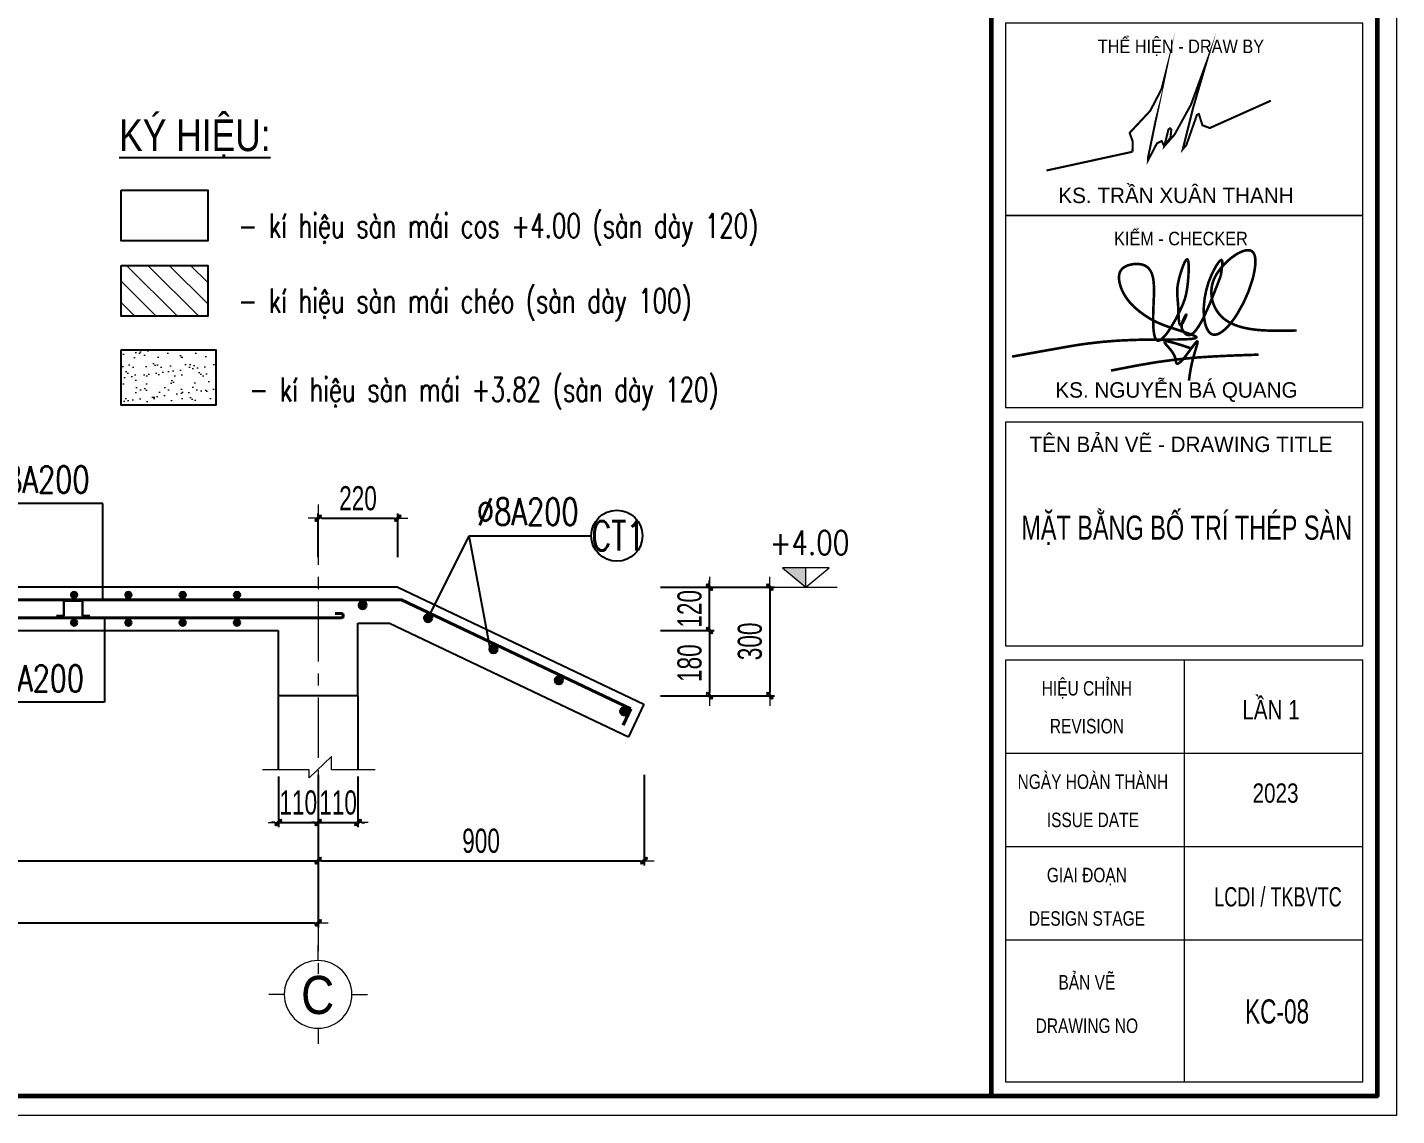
# Model space of a CAD drawing. Header units: millimetres. Extents: x -295047 to 304185, y -728047 to -308748.
# Drawn here: x 1108 to 10185, y -340682 to -333468 of the extents above; entities that cross this region are included whole.
import ezdxf
from ezdxf.enums import TextEntityAlignment as Align

# ---------------------------------------------------------------- set-up
doc = ezdxf.new("R2010")
doc.units = ezdxf.units.MM
doc.header["$MEASUREMENT"] = 0
doc.header["$PDMODE"] = 32
doc.linetypes.add('CENTERX2', pattern=[4, 2.5, -0.5, 0.5, -0.5])
doc.linetypes.add('DASHDOT', pattern=[1, 0.5, -0.25, 0, -0.25])
doc.layers.get('Defpoints').update_dxf_attribs({"color": 1})
for name, color, linetype, lineweight in [('EG Net dam1', 1, 'Continuous', 30), ('Khungten_LCDI', 7, 'Continuous', 5), ('LC Dim', 8, 'Continuous', 18), ('LC Hatch', 252, 'Continuous', 9), ('LC ISO', 153, 'Continuous', 13), ('LC Net dam 1', 30, 'Continuous', 30), ('LC Net dam2', 6, 'Continuous', 40), ('LC Net manh', 219, 'Continuous', 5), ('LC Net thay', 7, 'Continuous', 25), ('LC Net truc', 79, 'DASHDOT', 13), ('LC Text1', 3, 'Continuous', 20), ('LC Text2', 7, 'Continuous', 25)]:
    doc.layers.add(name, color=color, linetype=linetype, lineweight=lineweight)
doc.styles.add('HOATBIF', font='hoatbif.shx', dxfattribs={"width": 0.7})
doc.styles.add('Khungten', font='VHAVAN.TTF', dxfattribs={"width": 0.9, "height": 5000})
doc.styles.add('LC 1', font='VHAVANB.TTF')
doc.styles.add('LC 3', font='vnsimli.shx', dxfattribs={"width": 0.75})
doc.styles.add('T1', font='Vnsimli.shx', dxfattribs={"width": 0.8})
doc.styles.add('T2', font='VHARIAL.TTF', dxfattribs={"width": 0.8})
doc.styles.add('Title', font='VHBLACK.TTF', dxfattribs={"width": 0.8})
doc.styles.add('VNAVANTH', font='VHAVANB.TTF', dxfattribs={"width": 0.6})
doc.dimstyles.new('DIM CHUAN', dxfattribs={"dimscale": 60, "dimtxt": 2.5, "dimasz": 0.35, "dimexe": 0.5, "dimexo": 0, "dimgap": 0.8, "dimtad": 1, "dimdec": 0, "dimzin": 0, "dimdsep": 46, "dimtxsty": 'HOATBIF', "dimblk1": 'DOT', "dimblk2": 'DOT', "dimsah": 1, "dimcen": -1, "dimdle": 1, "dimclrd": 256, "dimclre": 256, "dimclrt": 4, "dimadec": 3, "dimazin": 2, "dimtfac": 0.333333, "dimtdec": 0, "dimtix": 1, "dimtmove": 2, "dimatfit": 3, "dimldrblk": 'DOT', "dimfxl": 1, "dimtvp": 0.833333, "dimtolj": 1, "dimtzin": 0, "dimarcsym": 0})
doc.dimstyles.new('dÝman', dxfattribs={"dimscale": 30, "dimtxt": 2.5, "dimasz": 0.35, "dimexe": 0.5, "dimexo": 0, "dimgap": 0.8, "dimtad": 1, "dimdec": 0, "dimzin": 0, "dimdsep": 46, "dimtxsty": 'HOATBIF', "dimblk1": 'DOT', "dimblk2": 'DOT', "dimsah": 1, "dimcen": -1, "dimdle": 1, "dimclrd": 256, "dimclre": 256, "dimclrt": 4, "dimadec": 3, "dimazin": 2, "dimtfac": 0.333333, "dimtdec": 0, "dimtix": 1, "dimtmove": 2, "dimatfit": 3, "dimldrblk": 'DOT', "dimfxl": 1, "dimtvp": 0.833333, "dimtolj": 1, "dimtzin": 0, "dimarcsym": 0})

# ---------------------------------------------------------------- blocks, each defined once
blk = doc.blocks.new('NGUYEN BA QUANG')
at = {"layer": 'LC ISO', "const_width": 54}
for points in [[(-3416, -557, -0.001023), (-2231, -345, -0.008385), (-1869, -289, -0.026114), (-905, -212, -0.007166), (-491, -205, 0.001773), (-49, -203, 0.009736), (200, -197, 0.025773), (331, -186, 0.054465), (383, -173, 0.09183), (397, -166, 0.386262), (399, -152, 0.129793), (379, -135, 0.036801), (321, -108, 0.016128), (184, -59, -0.006736), (-183, 62, -0.023924), (-416, 154, -0.046785), (-684, 310, -0.041509), (-918, 503, -0.092678), (-1136, 813, -0.077778), (-1199, 1035, -0.070106), (-1196, 1141, -0.201572), (-1106, 1286, -0.091887), (-982, 1343, -0.118851), (-732, 1351, -0.227561), (-543, 1208, -0.055716), (-508, 1121, -0.035741), (-487, 1019, -0.022757), (-478, 904, -0.018678), (-477, 714, 0.005361), (-493, 294, 0.022501), (-487, 25, 0.024956), (-474, -85, 0.051878), (-451, -169, 0.084004), (-427, -209, 0.302699), (-372, -224, 0.091028), (-331, -204, 0.045769), (-285, -164, 0.031407), (-218, -87, 0.026473), (-114, 66, 0.038878), (124, 530, 0.063388), (207, 831, 0.030377), (243, 1236, 0.019395), (241, 1350, 0.050857), (231, 1429, 0.089259), (221, 1451, 0.446193), (202, 1454, 0.08967), (185, 1438, 0.048315), (156, 1388, 0.024568), (114, 1288, 0.037087), (24, 971, 0.06811), (7, 722, 0.007404), (19, 571, -0.009821), (27, 442, 0.013775), (38, 214, 0.023991), (46, 154, 0.068642), (58, 113, 0.168495), (71, 99, 0.190472), (82, 99, 0.135753), (102, 116, 0.042547), (133, 165, 0.037247), (185, 280, 0.083462), (192, 310, 0.752396), (189, 311, 0.077103), (170, 286, 0.067778), (106, 135, 0.079642), (97, 52, 0.07615), (107, 12, 0.090818), (168, -77, 0.162992), (233, -111, 0.134535), (287, -101, 0.046135), (315, -85, 0.0589), (372, -33, 0.033446), (431, 44, 0.020493), (492, 142, 0.018931), (584, 325, 0.012315), (712, 617, 0.006262), (906, 1114)], [(906, 1114, 0.006821), (929, 1272, 0.011774), (937, 1340, 0.026266), (938, 1394, 0.052103), (935, 1423, 0.076783), (930, 1436, 0.163971), (923, 1442, 0.170042), (914, 1442, 0.080479), (902, 1436, 0.05585), (881, 1417, 0.031056), (847, 1375, 0.025203), (791, 1286, 0.116129), (556, 476, 0.061974), (575, 166, 0.045365), (610, 47, 0.070676), (660, -41, 0.091415), (710, -86, 0.146905), (783, -104, 0.068448), (833, -95, 0.049636), (885, -72, 0.053986), (978, -6, 0.029209), (1056, 69, 0.021304), (1134, 162, 0.025491), (1250, 329, 0.068873), (1561, 1027, 0.01773), (1596, 1171, 0.037697), (1624, 1368, 0.029037), (1623, 1453, 0.04288), (1613, 1525, 0.066726), (1590, 1583, 0.100495), (1556, 1623, 0.111871), (1508, 1644, 0.054631), (1469, 1647, 0.041179), (1426, 1643, 0.04561), (1355, 1623, 0.04967), (1225, 1558, 0.109429), (829, 1164, 0.05047), (753, 1012, 0.368126), (1079, 156, 0.040655), (1223, 90, 0.031441), (1383, 42, 0.023503), (1557, 9, 0.017084), (1742, -10, 0.011936), (1936, -19, 0.009133), (2206, -21, 0.002915), (2480, -16)], [(274, -380, 0.002584), (99, -322, 0.004829), (-9, -289, 0.009549), (-104, -262, 0.02019), (-180, -245, 0.020391), (-210, -242, 0.037792), (-233, -241, 0.083891), (-249, -244, 0.129866), (-256, -250, 0.170647), (-258, -257, 0.074142), (-257, -264, 0.04333), (-253, -271, 0.038982), (-240, -290, 0.018381), (-209, -327, -0.006145), (-155, -388, -0.017161), (-112, -442, -0.029179), (-72, -502, -0.056277), (-39, -577, -0.025416), (-31, -610, -0.003247), (-24, -652, 0.033316), (-18, -677, 0.055631), (-12, -689, 0.087521), (-5, -698, 0.15828), (8, -703, 0.07777), (18, -702, 0.051495), (30, -698, 0.04838), (50, -685, 0.02792), (72, -667, 0.021215), (104, -635, 0.012757), (138, -596, 0.011354), (192, -528, 0.005945), (265, -430, -0.007904), (360, -301, -0.011483), (384, -270, -0.027823), (404, -249, -0.066961), (415, -240, -0.123545), (420, -238, -0.248584), (424, -240, -0.12084), (426, -246, -0.064597), (426, -260, -0.027008), (421, -289, -0.011306), (411, -326, -0.007085), (384, -419, 0.007773), (340, -569, 0.03162), (266, -923, 0.004795), (248, -1055)], [(-1368, -847, -0.004051), (-800, -737, -0.026384), (342, -582, -0.006339), (726, -556, -0.004215), (1111, -537, -0.002629), (1689, -517)]]:
    blk.add_lwpolyline(points, format="xyb", dxfattribs=at)
blk = doc.blocks.new('lcdi fix')
at = {"layer": 'Defpoints', "lineweight": 0}
blk.add_lwpolyline([(-1200, -14850), (-1200, 14850), (40800, 14850), (40800, -14850)], close=True, dxfattribs=at)
at = {"layer": 'Khungten_LCDI', "color": 5, "lineweight": 60}
blk.add_line((36600, 14650), (36600, -14650), dxfattribs=at)
at = {"layer": 'Khungten_LCDI', "color": 5, "lineweight": 25}
blk.add_line((40600, -14650), (40600, 14650), dxfattribs=at)
at = {"layer": 'Khungten_LCDI', "color": 9, "lineweight": 15}
for p, q in [((38600, -10133), (38600, -14500)), ((40450, -11100), (36750, -11100)), ((40450, -12067), (36750, -12067)), ((40450, -13033), (36750, -13033))]:
    blk.add_line(p, q, dxfattribs=at)
at = {"layer": 'Khungten_LCDI', "color": 5, "lineweight": 60}
blk.add_lwpolyline([(0, -14650), (0, 14650), (40600, 14650), (40600, -14650)], close=True, dxfattribs=at)
at = {"layer": 'Khungten_LCDI', "color": 9, "lineweight": 15}
for points in [[(36750, -5526), (40450, -5526), (40450, -3535), (36750, -3535)], [(36750, -7517), (40450, -7517), (40450, -5526), (36750, -5526)], [(36750, -9983), (40450, -9983), (40450, -7667), (36750, -7667)], [(36750, -14500), (40450, -14500), (40450, -10133), (36750, -10133)]]:
    blk.add_lwpolyline(points, close=True, dxfattribs=at)
at = {"layer": 'LC ISO', "const_width": 21.6}
for points in [[(38064, -4867), (38067, -4763), (38035, -4671), (38248, -4443), (38365, -4218), (38400, -4081), (38227, -4919), (38225, -4955), (38266, -4879), (38317, -4781), (38366, -4756), (38394, -4809), (38457, -4721), (38467, -4638), (38453, -4623), (38436, -4638), (38394, -4809), (38500, -4689), (38670, -4379), (38829, -3945), (38691, -4416), (38590, -4821), (38585, -4841), (38622, -4798), (38732, -4484), (38752, -4477), (38789, -4593), (38865, -4621), (39497, -4338)], [(37174, -5061), (38064, -4867)]]:
    blk.add_lwpolyline(points, dxfattribs=at)
at = {"layer": 'LC Net dam 1', "xscale": 0.5000006712537298, "yscale": 0.5000006712537298, "zscale": 0.5000006712537298}
blk.add_blockref('NGUYEN BA QUANG', (38525, -6710), dxfattribs=at)
at = {"color": 7}
for s, height, style, width, p in [('thÓ hiÖn - draw by', 140, 'Khungten', 0.9, (38566, -3845)), ('kiÓm - checker', 140, 'Khungten', 0.9, (38566, -5836)), ('hiÖu chØnh', 150, 'Khungten', 0.8, (37592, -10499)), ('revision', 150, 'Khungten', 0.8, (37592, -10891)), ('ngµy hoµn thµnh', 150, 'Khungten', 0.8, (37654, -11466)), ('issue date', 150, 'Khungten', 0.8, (37654, -11862)), ('giai ®o¹n', 150, 'Khungten', 0.8, (37592, -12433)), ('lcdi / tkbvtc', 200, 'Title', 0.7, (39571, -12684)), ('design stage', 150, 'Khungten', 0.8, (37592, -12883)), ('b¶n vÏ', 150, 'Khungten', 0.8, (37592, -13544)), ('drawing nO', 150, 'Khungten', 0.8, (37592, -13994))]:
    blk.add_text(s, height=height, dxfattribs=dict(at, style=style, width=width)).set_placement(p, align=Align.CENTER)
for s, style, p in [('Ks. trÇn xu©n thanh', 'VNAVANTH', (38515, -5399)), ('ks. nguyÔn b¸ quang', 'VNAVANTH', (38520, -7414)), ('tªn b¶n vÏ - drawing title', 'Khungten', (38566, -7977))]:
    blk.add_text(s, height=160, dxfattribs=dict(at, style=style)).set_placement(p, align=Align.CENTER)
at = {"color": 7, "style": 'Khungten', "width": 0.8}
for tag, p in [('REVISION', (39499, -10746)), ('NGAYHT', (39546, -11609))]:
    blk.add_attdef(tag, text='', height=200, dxfattribs=at).set_placement(p, align=Align.CENTER)
at = {"layer": 'LC Text1', "style": 'Title', "width": 1.485915}
for tag, p, p2 in [('TENBANVE1', (36913, -8886), (40339, -8886)), ('TENBANVE2', (36913, -9562), (40339, -9562))]:
    blk.add_attdef(tag, text='', height=250, dxfattribs=at).set_placement(p, p2, align=Align.FIT)
at = {"layer": 'LC Text1', "style": 'Title', "width": 0.7}
blk.add_attdef('SOBANVE', text='', height=250, dxfattribs=at).set_placement((39562, -13896), align=Align.CENTER)
blk = doc.blocks.new('DOT')
at = {"layer": 'LC Dim'}
blk.add_line((-3, 0), (3, 0), dxfattribs=at)
at = {"layer": 'LC Dim', "color": 4}
blk.add_line((-1, -1), (1, 1), dxfattribs=at)
blk.add_lwpolyline([(0.5, 1), (-1, -0.5), (-0.5, -1), (1, 0.5)], close=True, dxfattribs=at)
blk = doc.blocks.new('*D916')
at = {"layer": 'Defpoints', "color": 0, "ltscale": 2, "transparency": 16777216}
for p in [(-9304, -344484), (4815, -344484), (4815, -345065)]:
    blk.add_point(p, dxfattribs=at)
at = {"layer": 'LC Dim', "lineweight": -2, "ltscale": 2, "transparency": 16777216}
for p, q in [((-9304, -344484), (-9304, -345105)), ((4815, -344484), (4815, -345105)), ((-9276, -345065), (4787, -345065))]:
    blk.add_line(p, q, dxfattribs=at)
at = {"layer": 'LC Dim', "lineweight": -2, "ltscale": 2, "transparency": 16777216, "xscale": 28, "yscale": 28, "zscale": 28, "rotation": 180}
blk.add_blockref('DOT', (-9304, -345065), dxfattribs=at)
at = {"layer": 'LC Dim', "lineweight": -2, "ltscale": 2, "transparency": 16777216, "xscale": 28, "yscale": 28, "zscale": 28}
blk.add_blockref('DOT', (4815, -345065), dxfattribs=at)
at = {"layer": 'LC Dim', "color": 4, "ltscale": 2, "transparency": 16777216, "insert": (-2245, -344901), "char_height": 200, "attachment_point": 5, "style": 'HOATBIF'}
blk.add_mtext('\\A1;6000', dxfattribs=at)
blk = doc.blocks.new('_Dot')
at = {"color": 0, "linetype": 'ByBlock', "lineweight": -2}
blk.add_line((-0.5, 0), (-1, 0), dxfattribs=at)
at = {"color": 0, "linetype": 'ByBlock', "const_width": 0.5}
blk.add_lwpolyline([(-0.25, 0, 1), (0.25, 0, 1)], format="xyb", close=True, dxfattribs=at)
blk = doc.blocks.new('*D917')
at = {"layer": 'Defpoints', "color": 0, "ltscale": 2, "transparency": 16777216}
for p in [(-13804, -344484), (4815, -344484), (4815, -345579)]:
    blk.add_point(p, dxfattribs=at)
at = {"layer": 'LC Dim', "lineweight": -2, "ltscale": 2, "transparency": 16777216}
for p, q in [((-13804, -344484), (-13804, -345619)), ((4815, -344484), (4815, -345619)), ((-13776, -345579), (4787, -345579))]:
    blk.add_line(p, q, dxfattribs=at)
at = {"layer": 'LC Dim', "lineweight": -2, "ltscale": 2, "transparency": 16777216, "xscale": 28, "yscale": 28, "zscale": 28, "rotation": 180}
blk.add_blockref('DOT', (-13804, -345579), dxfattribs=at)
at = {"layer": 'LC Dim', "lineweight": -2, "ltscale": 2, "transparency": 16777216, "xscale": 28, "yscale": 28, "zscale": 28}
blk.add_blockref('DOT', (4815, -345579), dxfattribs=at)
at = {"layer": 'LC Dim', "color": 4, "ltscale": 2, "transparency": 16777216, "insert": (-4495, -345415), "char_height": 200, "width": 1042.23, "attachment_point": 5, "style": 'HOATBIF'}
blk.add_mtext('\\A1;7500', dxfattribs=at)
blk = doc.blocks.new('thep tron 2')
at = {"layer": 'LC Net dam2'}
for p, q in [((-0.5, 0.5), (0.5, 0.5)), ((0.35, 0.85), (-0.35, 0.15)), ((-0.35, 0.85), (0.35, 0.15)), ((0, 1), (0, 0))]:
    blk.add_line(p, q, dxfattribs=at)
blk.add_circle((0, 0.5), 0.5, dxfattribs=at)
blk = doc.blocks.new('*U941')
at = {"layer": 'LC Net dam2', "xscale": 44.99999883287877, "yscale": 44.99999883287877, "zscale": 44.99999883287877}
blk.add_blockref('thep tron 2', (0, -22), dxfattribs=at)
blk = doc.blocks.new('*U942')
at = {"layer": 'LC Dim', "color": 0, "linetype": 'ByBlock', "lineweight": -2}
for p in [(11700, 0), (12150, 0), (12600, 0), (13050, 0)]:
    blk.add_blockref('*U941', p, dxfattribs=at)
blk = doc.blocks.new('*U943')
at = {"layer": 'LC Net dam2', "xscale": 44.99999883287877, "yscale": 44.99999883287877, "zscale": 44.99999883287877}
blk.add_blockref('thep tron 2', (0, -22), dxfattribs=at)
blk = doc.blocks.new('*U944')
at = {"layer": 'LC Dim', "color": 0, "linetype": 'ByBlock', "lineweight": -2}
for p in [(11700, 0), (12150, 0), (12600, 0), (13050, 0)]:
    blk.add_blockref('*U943', p, dxfattribs=at)
blk = doc.blocks.new('Caodo1')
at = {"layer": 'LC Text1'}
blk.add_hatch(color=256, dxfattribs=at).paths.add_polyline_path([(0, 200), (0, 0), (243, 200)])
for p, q in [((0, 0), (0, 200)), ((324, 0), (-324, 0))]:
    blk.add_line(p, q, dxfattribs=at)
blk.add_lwpolyline([(-243, 200), (243, 200), (0, 0), (0, 0)], close=True, dxfattribs=at)
at = {"layer": 'LC Text1', "style": 'T1', "width": 0.8}
blk.add_attdef('%%P0,00', text='', height=250, dxfattribs=at).set_placement((-39, 460), align=Align.MIDDLE_CENTER)
blk = doc.blocks.new('*D900')
at = {"layer": 'Defpoints', "color": 0, "ltscale": 2, "transparency": 16777216}
for p in [(7652, -342798), (8057, -342798), (7652, -343158)]:
    blk.add_point(p, dxfattribs=at)
at = {"layer": 'LC Dim', "lineweight": -2, "ltscale": 2, "transparency": 16777216}
for p, q in [((8057, -342770), (8057, -342742)), ((7652, -342798), (8097, -342798)), ((8057, -343158), (8057, -342798)), ((7652, -343158), (8097, -343158)), ((8057, -343186), (8057, -343214))]:
    blk.add_line(p, q, dxfattribs=at)
at = {"layer": 'LC Dim', "lineweight": -2, "ltscale": 2, "transparency": 16777216, "xscale": 28, "yscale": 28, "zscale": 28}
for p, rotation in [((8057, -342798), 270), ((8057, -343158), 90)]:
    blk.add_blockref('DOT', p, dxfattribs=dict(at, rotation=rotation))
at = {"layer": 'LC Dim', "color": 4, "ltscale": 2, "transparency": 16777216, "insert": (7893, -342978), "char_height": 200, "attachment_point": 5, "rotation": 90, "style": 'HOATBIF'}
blk.add_mtext('\\A1;120', dxfattribs=at)
blk = doc.blocks.new('*D901')
at = {"layer": 'Defpoints', "color": 0, "ltscale": 2, "transparency": 16777216}
for p in [(7652, -343158), (7652, -343698), (8057, -343698)]:
    blk.add_point(p, dxfattribs=at)
at = {"layer": 'LC Dim', "lineweight": -2, "ltscale": 2, "transparency": 16777216}
for p, q in [((7652, -343158), (8097, -343158)), ((8057, -343186), (8057, -343670)), ((7652, -343698), (8097, -343698))]:
    blk.add_line(p, q, dxfattribs=at)
at = {"layer": 'LC Dim', "lineweight": -2, "ltscale": 2, "transparency": 16777216, "xscale": 28, "yscale": 28, "zscale": 28}
for p, rotation in [((8057, -343158), 90), ((8057, -343698), 270)]:
    blk.add_blockref('DOT', p, dxfattribs=dict(at, rotation=rotation))
at = {"layer": 'LC Dim', "color": 4, "ltscale": 2, "transparency": 16777216, "insert": (7893, -343428), "char_height": 200, "attachment_point": 5, "rotation": 90, "style": 'HOATBIF'}
blk.add_mtext('\\A1;180', dxfattribs=at)
blk = doc.blocks.new('*D902')
at = {"layer": 'Defpoints', "color": 0, "ltscale": 2, "transparency": 16777216}
for p in [(7652, -342798), (7652, -343698), (8557, -343698)]:
    blk.add_point(p, dxfattribs=at)
at = {"layer": 'LC Dim', "lineweight": -2, "ltscale": 2, "transparency": 16777216}
for p, q in [((7652, -342798), (8597, -342798)), ((8557, -342826), (8557, -343670)), ((7652, -343698), (8597, -343698))]:
    blk.add_line(p, q, dxfattribs=at)
at = {"layer": 'LC Dim', "lineweight": -2, "ltscale": 2, "transparency": 16777216, "xscale": 28, "yscale": 28, "zscale": 28}
for p, rotation in [((8557, -342798), 90), ((8557, -343698), 270)]:
    blk.add_blockref('DOT', p, dxfattribs=dict(at, rotation=rotation))
at = {"layer": 'LC Dim', "color": 4, "ltscale": 2, "transparency": 16777216, "insert": (8393, -343248), "char_height": 200, "attachment_point": 5, "rotation": 90, "style": 'HOATBIF'}
blk.add_mtext('\\A1;300', dxfattribs=at)
blk = doc.blocks.new('TTRUC')
at = {"layer": 'LC ISO'}
for p, q in [((0, 6.95), (0, 10.13)), ((-6.95, 0), (-10.13, 0)), ((6.95, 0), (10.13, 0)), ((0, -6.95), (0, -10.13))]:
    blk.add_line(p, q, dxfattribs=at)
at = {"layer": 'LC Net manh'}
blk.add_circle((0, 0), 6.95, dxfattribs=at)
blk = doc.blocks.new('*U524')
at = {"layer": 'LC Net dam2', "xscale": 60.05050504978881, "yscale": 60.05050504978881, "zscale": 60.05050504978881}
blk.add_blockref('thep tron 2', (0, -30), dxfattribs=at)
blk = doc.blocks.new('*D903')
at = {"layer": 'Defpoints', "color": 0, "ltscale": 2, "transparency": 16777216}
for p in [(4815, -344354), (7515, -344354), (7515, -345065)]:
    blk.add_point(p, dxfattribs=at)
at = {"layer": 'LC Dim', "lineweight": -2, "ltscale": 2, "transparency": 16777216}
for p, q in [((4815, -344354), (4815, -345105)), ((7515, -344354), (7515, -345105)), ((4843, -345065), (7487, -345065))]:
    blk.add_line(p, q, dxfattribs=at)
at = {"layer": 'LC Dim', "lineweight": -2, "ltscale": 2, "transparency": 16777216, "xscale": 28, "yscale": 28, "zscale": 28, "rotation": 180}
blk.add_blockref('DOT', (4815, -345065), dxfattribs=at)
at = {"layer": 'LC Dim', "lineweight": -2, "ltscale": 2, "transparency": 16777216, "xscale": 28, "yscale": 28, "zscale": 28}
blk.add_blockref('DOT', (7515, -345065), dxfattribs=at)
at = {"layer": 'LC Dim', "color": 4, "ltscale": 2, "transparency": 16777216, "insert": (6165, -344901), "char_height": 200, "attachment_point": 5, "style": 'HOATBIF'}
blk.add_mtext('\\A1;900', dxfattribs=at)
blk = doc.blocks.new('*D907')
at = {"layer": 'Defpoints', "color": 0, "ltscale": 2, "transparency": 16777216}
for p in [(5475, -342227), (4815, -342550), (5475, -342550)]:
    blk.add_point(p, dxfattribs=at)
at = {"layer": 'LC Dim', "lineweight": -2, "ltscale": 2, "transparency": 16777216}
for p, q in [((4815, -342550), (4815, -342187)), ((4843, -342227), (5447, -342227)), ((5475, -342550), (5475, -342187))]:
    blk.add_line(p, q, dxfattribs=at)
at = {"layer": 'LC Dim', "lineweight": -2, "ltscale": 2, "transparency": 16777216, "xscale": 28, "yscale": 28, "zscale": 28, "rotation": 180}
blk.add_blockref('DOT', (4815, -342227), dxfattribs=at)
at = {"layer": 'LC Dim', "lineweight": -2, "ltscale": 2, "transparency": 16777216, "xscale": 28, "yscale": 28, "zscale": 28}
blk.add_blockref('DOT', (5475, -342227), dxfattribs=at)
at = {"layer": 'LC Dim', "color": 4, "ltscale": 2, "transparency": 16777216, "insert": (5145, -342063), "char_height": 200, "attachment_point": 5, "style": 'HOATBIF'}
blk.add_mtext('\\A1;220', dxfattribs=at)
blk = doc.blocks.new('*D913')
at = {"layer": 'Defpoints', "color": 0, "ltscale": 2, "transparency": 16777216}
for p in [(4485, -344367), (4815, -344367), (4815, -344748)]:
    blk.add_point(p, dxfattribs=at)
at = {"layer": 'LC Dim', "lineweight": -2, "ltscale": 2, "transparency": 16777216}
for p, q in [((4485, -344367), (4485, -344788)), ((4815, -344367), (4815, -344788)), ((4457, -344748), (4429, -344748)), ((4485, -344748), (4815, -344748)), ((4843, -344748), (4871, -344748))]:
    blk.add_line(p, q, dxfattribs=at)
at = {"layer": 'LC Dim', "lineweight": -2, "ltscale": 2, "transparency": 16777216, "xscale": 28, "yscale": 28, "zscale": 28}
blk.add_blockref('DOT', (4485, -344748), dxfattribs=at)
at = {"layer": 'LC Dim', "lineweight": -2, "ltscale": 2, "transparency": 16777216, "xscale": 28, "yscale": 28, "zscale": 28, "rotation": 180}
blk.add_blockref('DOT', (4815, -344748), dxfattribs=at)
at = {"layer": 'LC Dim', "color": 4, "ltscale": 2, "transparency": 16777216, "insert": (4650, -344584), "char_height": 200, "attachment_point": 5, "style": 'HOATBIF'}
blk.add_mtext('\\A1;110', dxfattribs=at)
blk = doc.blocks.new('*D914')
at = {"layer": 'Defpoints', "color": 0, "ltscale": 2, "transparency": 16777216}
for p in [(4815, -344367), (5145, -344367), (5145, -344748)]:
    blk.add_point(p, dxfattribs=at)
at = {"layer": 'LC Dim', "lineweight": -2, "ltscale": 2, "transparency": 16777216}
for p, q in [((4815, -344367), (4815, -344788)), ((5145, -344367), (5145, -344788)), ((4787, -344748), (4759, -344748)), ((4815, -344748), (5145, -344748)), ((5173, -344748), (5201, -344748))]:
    blk.add_line(p, q, dxfattribs=at)
at = {"layer": 'LC Dim', "lineweight": -2, "ltscale": 2, "transparency": 16777216, "xscale": 28, "yscale": 28, "zscale": 28}
blk.add_blockref('DOT', (4815, -344748), dxfattribs=at)
at = {"layer": 'LC Dim', "lineweight": -2, "ltscale": 2, "transparency": 16777216, "xscale": 28, "yscale": 28, "zscale": 28, "rotation": 180}
blk.add_blockref('DOT', (5145, -344748), dxfattribs=at)
at = {"layer": 'LC Dim', "color": 4, "ltscale": 2, "transparency": 16777216, "insert": (4980, -344584), "char_height": 200, "attachment_point": 5, "style": 'HOATBIF'}
blk.add_mtext('\\A1;110', dxfattribs=at)
blk = doc.blocks.new('SVZ')
at = {"layer": 'EG Net dam1', "ltscale": 500}
blk.add_lwpolyline([(16915.4, 1275.8), (16976, 1275.8), (16976, 1401), (17131.1, 1401), (17131.1, 1275.8), (17191.8, 1275.8)], dxfattribs=at)
at = {"layer": 'LC Net dam2', "ltscale": 2}
for p, q in [((19274.8, 1259), (12963.3, 1259)), ((19274.8, 1294.3), (19224.5, 1294.3))]:
    blk.add_line(p, q, dxfattribs=at)
at = {"layer": 'LC Net dam2'}
blk.add_line((21676.1, 504.8), (21611.9, 369.8), dxfattribs=at)
at = {"layer": 'LC Net dam2', "ltscale": 2}
blk.add_lwpolyline([(21676.1, 504.8), (19773.7, 1409), (12878.8, 1409)], dxfattribs=at)
blk.add_arc((19274.8, 1276.7), 17.6, 270, 90, dxfattribs=at)
at = {"layer": 'LC Net manh', "ltscale": 2}
blk.add_lwpolyline([(19557.5, 0), (19194.5, 0), (19194.5, 109.5), (19008.5, -66), (19008.5, 0), (18623, 0)], dxfattribs=at)
at = {"layer": 'LC Net thay', "ltscale": 2}
for p, q in [((18753.5, 1514), (12963.3, 1514)), ((19743.5, 1514), (18753.5, 1514)), ((12963.3, 1154), (18753.5, 1154)), ((18753.5, 1154), (18753.5, 614)), ((19413.5, 614), (19413.5, 1214)), ((19413.5, 614), (18753.5, 614)), ((18753.5, 614), (18753.5, 0)), ((19413.5, 614), (19413.5, 0))]:
    blk.add_line(p, q, dxfattribs=at)
at = {"layer": 'LC Net thay'}
for p, q in [((19743.5, 1514), (21783.5, 544.3)), ((19413.5, 1214), (19675.9, 1214)), ((19675.9, 1214), (21654.8, 273.4)), ((21783.5, 544.3), (21654.8, 273.4))]:
    blk.add_line(p, q, dxfattribs=at)
at = {"layer": 'LC Net truc', "linetype": 'CENTERX2', "ltscale": 200}
blk.add_line((19083.5, 2197.6), (19083.5, -1689.8), dxfattribs=at)
at = {"layer": 'LC Text2', "ltscale": 100}
blk.add_circle((21559.2, 1939.2), 211.9, dxfattribs=at)
at = {"layer": 'LC Dim', "xscale": -1, "rotation": 180}
blk.add_blockref('*U944', (5361.5, 1449.5), dxfattribs=at)
at = {"layer": 'LC Dim', "extrusion": (0, 0, -1), "xscale": -1, "zscale": -1}
blk.add_blockref('*U942', (-5361.5, 1218.5), dxfattribs=at)
at = {"layer": 'LC ISO', "color": 0, "linetype": 'ByBlock', "lineweight": -2, "extrusion": (0, 0, -1), "xscale": -1, "zscale": -1, "rotation": 180}
for p in [(-19452.7, 1364.6), (-19994.6, 1257), (-20536.5, 999.4), (-21078.4, 741.8), (-21620.3, 484.3)]:
    blk.add_blockref('*U524', p, dxfattribs=at)
at = {"layer": 'LC ISO', "xscale": -40.31376784078886, "yscale": 40.31376784078886, "zscale": 40.31376784078886}
blk.add_blockref('TTRUC', (19083.5, -1861.7), dxfattribs=at)
at = {"layer": 'LC Text1'}
ref = blk.add_blockref('Caodo1', (23124.9, 1514), dxfattribs=dict(at, xscale=-0.8, yscale=0.8, zscale=0.8))
ref.add_attrib('%%P0,00', '+4.00', dxfattribs={"layer": 'LC Text2', "color": 4, "height": 200, "style": 'T1', "width": 0.8}).set_placement((23156.2, 1881.6), align=Align.MIDDLE_CENTER)
at = {"layer": 'LC Text1', "ltscale": 0.2, "style": 'LC 1', "width": 0.9}
blk.add_text('c', height=315.7, dxfattribs=at).set_placement((19079.8, -2118.5), align=Align.BOTTOM_CENTER)
at = {"layer": 'LC Text2', "linetype": 'ByBlock', "style": 'LC 3', "width": 0.75}
for height, p in [(222.22, (16347.3, 2294.2)), (222.22, (20399.6, 2027)), (220, (16308.6, 647.2))]:
    blk.add_text('%%C8A200', height=height, dxfattribs=at).set_placement(p)
at = {"layer": 'LC Text2', "ltscale": 100, "style": 'LC 3', "width": 0.75}
blk.add_text('CT1', height=242, dxfattribs=at).set_placement((21571.2, 1939.2), align=Align.MIDDLE_CENTER)
at = {"layer": 'LC Dim', "ltscale": 2}
for base, p1, p2, angle, picture, middle in [((19743.5, 2084.9), (19083.5, 1761.4), (19743.5, 1761.4), 180, '*D907', (19413.5, 2248.9)), ((22326, 1514), (21921, 1154), (21921, 1514), 90, '*D900', (22162, 1334)), ((22826, 614), (21921, 1514), (21921, 614), 90, '*D902', (22662, 1064)), ((22326, 614), (21921, 1154), (21921, 614), 90, '*D901', (22162, 884))]:
    dim = blk.add_linear_dim(base=base, p1=p1, p2=p2, angle=angle, dimstyle='DIM CHUAN', override={"dimscale": 80, "dimlfac": 0.333333}, dxfattribs=at)
    dim.commit()
    dim.dimension.update_dxf_attribs({"geometry": picture, "text_midpoint": middle, "insert": (14269, 344311.7)})
for base, p1, p2, picture, middle in [((19083.5, -436.8), (18753.5, -54.9), (19083.5, -54.9), '*D913', (18918.5, -272.8)), ((21783.5, -752.9), (19083.5, -42.3), (21783.5, -42.3), '*D903', (20433.5, -588.9)), ((19413.5, -436.8), (19083.5, -54.9), (19413.5, -54.9), '*D914', (19248.5, -272.8))]:
    dim = blk.add_linear_dim(base=base, p1=p1, p2=p2, dimstyle='DIM CHUAN', override={"dimscale": 80, "dimlfac": 0.333333}, dxfattribs=at)
    dim.commit()
    dim.dimension.update_dxf_attribs({"geometry": picture, "text_midpoint": middle, "insert": (14269, 344311.7)})
for base, p1, text, picture, middle in [((19083.5, -1267.7), (465.5, -172.5), '7500', '*D917', (9774.5, -1103.7)), ((19083.5, -752.9), (4965.5, -172.5), '6000', '*D916', (12024.5, -588.9))]:
    dim = blk.add_linear_dim(base=base, p1=p1, p2=(19083.5, -172.5), text=text, dimstyle='DIM CHUAN', override={"dimscale": 80, "dimlfac": 0.333333}, dxfattribs=at)
    dim.commit()
    dim.dimension.update_dxf_attribs({"geometry": picture, "text_midpoint": middle, "insert": (14269, 344311.7)})
for points in [[(17300.1, 1409), (17300.1, 2206.4), (16288.5, 2206.4)], [(19994.6, 1257), (20335.7, 1939.2)], [(20515.3, 978.2), (20335.7, 1939.2), (21347.4, 1939.2)], [(17313.8, 1259), (17313.8, 559.4), (16254.5, 559.4)]]:
    blk.add_leader(points, dimstyle='dÝman', dxfattribs=at)

msp = doc.modelspace()

# ---------------------------------------------------------------- hatches: boundary and pattern name
at = {"layer": 'LC Hatch', "ltscale": 2}
h = msp.add_hatch(dxfattribs=at)
h.set_pattern_fill('ANSI31', color=256, scale=800, angle=90)
h.set_pattern_definition([(135, (-17737.68, -51790.49), (-70.710678, -70.710678), [])])
h.paths.add_polyline_path([(2304.8, -335381.7), (2304.8, -335045.4), (1729.7, -335045.4), (1729.7, -335381.7)])
h = msp.add_hatch(dxfattribs=at)
h.set_pattern_fill('AR-SAND', color=256, scale=60)
h.set_pattern_definition([(37.5, (99268.54, 125698.08), (-3.779601, 115.609426), [0, -91.2, 0, -102, 0, -97.5]), (7.5, (99268.54, 125698.08), (106.1866, 169.328764), [0, -49.2, 0, -82.2, 0, -31.5]), (327.5, (99194.74, 125698.08), (186.848512, 0.339543), [0, -30, 0, -108, 0, -141]), (317.5, (99194.74, 125698.08), (180.367596, 52.660534), [0, -15, 0, -70.8, 0, -81])])
h.paths.add_polyline_path([(2358.7, -335972.2), (2358.7, -335604.5), (1729.7, -335604.5), (1729.7, -335972.2)])

# ---------------------------------------------------------------- linework, layer by layer
at = {"layer": 'LC Net thay'}
for points in [[(1729.7, -334547.5), (2304.8, -334547.5), (2304.8, -334883.7), (1729.7, -334883.7)], [(1729.7, -335045.4), (2304.8, -335045.4), (2304.8, -335381.7), (1729.7, -335381.7)], [(1729.7, -335604.5), (2358.7, -335604.5), (2358.7, -335972.2), (1729.7, -335972.2)]]:
    msp.add_lwpolyline(points, close=True, dxfattribs=at)

# ---------------------------------------------------------------- block references
ref = msp.add_blockref('lcdi fix', (-15927, -331177.5), dxfattribs=dict(at, xscale=0.6399999999848659, yscale=0.6399999999848659, zscale=0.6399999999848659))
ref.add_attrib('NGAYHT', '2023', dxfattribs={"layer": 'LC Text1', "height": 128, "style": 'Khungten', "width": 0.8}).set_placement((9382.5, -338607.5), align=Align.CENTER)
ref.add_attrib('REVISION', 'lÇn 1', dxfattribs={"layer": 'LC Text1', "height": 128, "style": 'Khungten', "width": 0.8}).set_placement((9352.2, -338055.1), align=Align.CENTER)
ref.add_attrib('SOBANVE', 'KC-08', dxfattribs={"layer": 'LC Text1', "height": 160, "style": 'Title', "width": 0.7}).set_placement((9392.7, -340071.1), align=Align.CENTER)
ref.add_attrib('TENBANVE1', 'mÆt b»ng bè trÝ thÐp sµn', dxfattribs={"layer": 'LC Text1', "height": 160, "style": 'Title', "width": 0.623936}).set_placement((7697.1, -336864.4), (9890, -336864.4), align=Align.FIT)
at = {"layer": 'LC Text2', "xscale": 0.7999999999810808, "yscale": 0.7999999999810808, "zscale": 0.7999999999810808}
msp.add_blockref('SVZ', (-12231.2, -338389), dxfattribs=at)

# ---------------------------------------------------------------- texts
at = {"layer": 'LC Text1', "style": 'LC 3', "width": 0.7}
for s, p in [('- kÝ hiÖu sµn m¸i cos +4.00 (sµn dµy 120)', (2507.3, -334862.5)), ('- kÝ hiÖu sµn m¸i chÐo (sµn dµy 100)', (2507.3, -335359.8)), ('- kÝ hiÖu sµn m¸i +3.82 (sµn dµy 120)', (2580.2, -335948.3))]:
    msp.add_text(s, height=160, dxfattribs=at).set_placement(p)
at = {"layer": 'LC Text2', "style": 'T2', "width": 0.8}
msp.add_text('%%UKý HIÖU:', height=210, dxfattribs=at).set_placement((1716.7, -334288))

doc.saveas('drawing.dxf')
